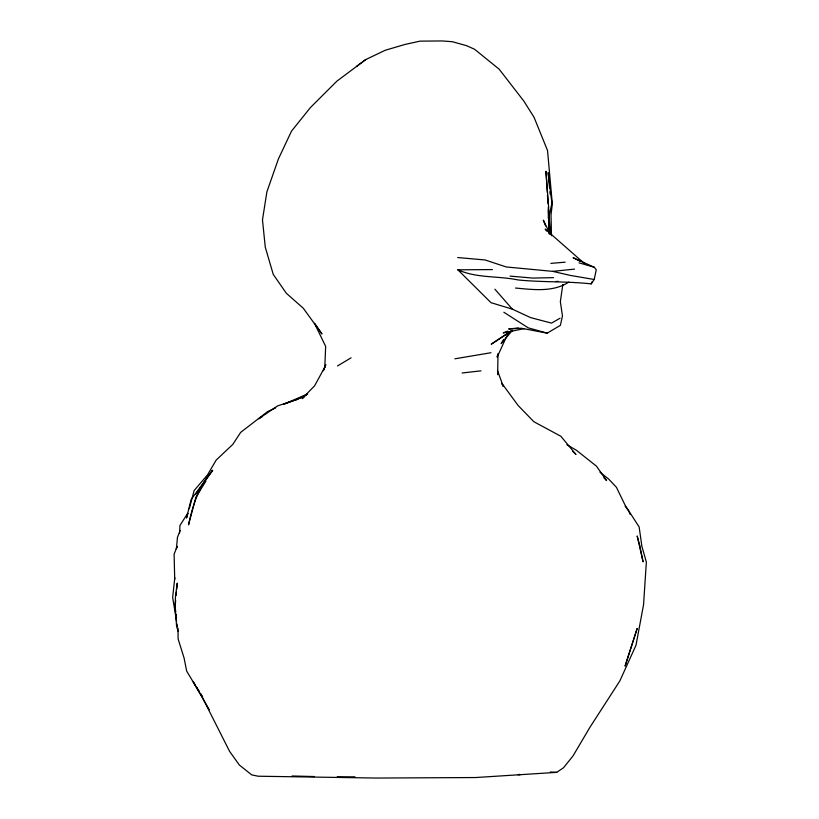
<?xml version="1.0" encoding="UTF-8"?>
<svg xmlns="http://www.w3.org/2000/svg" width="819" height="819" viewBox="0 0 819 819"><rect width="100%" height="100%" fill="white"/><g stroke="black" fill="none" stroke-linecap="round" stroke-linejoin="round"><path stroke-width="1.23" d="M548.341 218.376L548.28 207.391M497.645 374.662L497.993 354.187M179.586 533.128L179.934 525.491L187.674 513.37M175.665 600.552L175.092 606.787L176.638 626.678L178.245 631.439M176.126 595.556L176.474 591.82M176.699 589.322L177.273 583.087L175.522 595.792L175.092 606.787L175.727 611.721M174.805 577.733L172.645 597.461L176.587 621.375M548.515 218.325L549.426 212.008M562.827 284.48L560.35 301.679L562.469 316.011L560.37 325.338L547.246 333.149L521.283 328.245L508.66 328.962L518.499 327.989M497.798 353.962L497.133 357.145L506.93 335.78M560.063 318.212L551.525 323.116L530.589 317.608L512.325 309.132L491.021 302.692L457.872 269.82C477.078 278.388 497.87 275.747 517.997 279.934C542.352 282.412 566.861 281.163 591.216 283.886L594.195 279.494L596.263 269.83L594.307 267.281L573.105 257.657L580.343 261.425M548.587 218.417L551.904 203.184L548.146 172.696L549.58 187.94M189.281 508.722L194.123 490.571L207.565 474.836L216.196 460.063L232.821 444.379L240.694 432.34L267.752 411.517L275.716 407.872M187.95 513.493L186.497 518.048L191.134 499.539L212.602 470.341C199.16 485.708 192.649 505.2 188.534 524.877L195.864 497.317L205.907 481.132M177.211 546.488L176.392 548.781L177.477 537.233L180.18 530.466M177.109 546.365L174.109 554.217L174.713 579.33M591.216 283.886L592.055 281.695M325.645 365.018L323.403 370.69M323.433 370.475L325.778 364.537M503.695 339.435L501.156 343.601L512.131 330.712M211.271 472.502L212.602 470.341L202.334 484.95M195.721 494.348L200.86 487.039M507.258 335.114L508.865 333.333M551.484 235.749L551.013 214.824L552.323 204.074L547.532 150.542L534.08 117.352L523.894 101.157L499.191 69.236L474.6 49.273L466.564 45.669L452.405 41.728L442.393 40.95L420.045 41.134L405.139 44.41L385.258 50.256L365.714 59.582L336.865 81.173L310.391 107.586L291.492 131.183L278.48 158.784L266.902 191.789L262.479 219.861L265.274 247.164L273.259 274.416L286.353 293.294L303.265 308.2L321.969 334.019L315.243 324.129M356.46 66.513L365.714 59.582M304.013 397.215L302.068 398.648L314.568 385.862L324.795 367.188L325.655 346.365L314.435 323.249M177.989 628.05L178.112 638.902L184.101 658.107L186.66 671.058L202.068 696.826L229.555 751.31L239.383 765.059L251.74 774.887L258.128 776.217L376.505 778.05L475.665 777.538L556.715 772.358L563.544 767.72L573.054 755.865L589.967 727.221L619.86 680.896L636.005 645.239L643.55 604.739L646.355 562.11L641.861 546.191L639.137 526.955L625.184 505.333L616.41 487.274L608.732 479.146L600.01 472.276M511.875 330.477L491.226 344.215L512.264 330.395M337.52 365.95L351.075 357.811M261.988 416.851L258.732 418.744L277.508 405.937L296.99 399.477L306.234 395.239M307.719 394.011L296.99 399.477L283.681 404.238L307.105 394.226M568.775 282.105C553.009 292.403 533.22 289.66 515.499 288.032M507.637 331.152L503.224 332.913L524.477 328.583M454.893 358.804L491.031 352.713M462.111 372.993L480.968 370.843M457.647 257.535L485.237 259.992L506.183 266.953L552.692 271.365L574.529 269.113M550.87 263.38L565.151 262.172M555.702 281.541L558.23 281.367M553.501 277.651L532.78 278.081L510.032 276.095M354.934 776.821L337.193 776.811M457.872 269.82L492.414 269.584M314.455 776.545L292.055 775.992M517.751 774.661L520.137 774.723L519.338 774.303M550.337 771.989L556.715 772.358M594.195 279.494L570.341 275.419L552.692 271.365M547.246 333.149L528.255 327.856L503.869 312.264M579.053 262.838L594.307 267.281M566.912 444.737L576.412 450.266L596.437 466.154L606.562 480.548L603.91 477.805M584.479 263.575L545.188 229.054L546.621 231.019M572.471 451.146L575.962 454.453L560.882 436.281L533.834 421.703L518.079 405.446L501.945 383.446M494.911 289.209L512.325 309.132M625.184 506.224L628.797 511.107L630.098 514.322M195.291 685.104L193.294 681.971L209.295 709.745M196.621 687.192L199.293 691.379M200.624 693.468L202.621 696.6M501.709 383.415L503.224 386.322L497.471 370.505M550.255 234.469L543.314 220.127L545.628 225.962M549.119 224.406L549.518 226.812M549.918 229.228L550.511 232.842L548.443 209.879L549.273 234.029L548.597 206.716L545.945 171.263L547.317 192.434M176.996 623.894L177.416 626.412M176.034 614.178L176.515 617.884M549.938 191.748L550.173 194.287M547.471 194.932L548.034 203.655M637.151 628.542L625.143 665.919L637.151 628.542M639.731 545.474L637.172 535.964L643.089 561.875L639.731 545.474"/></g></svg>
